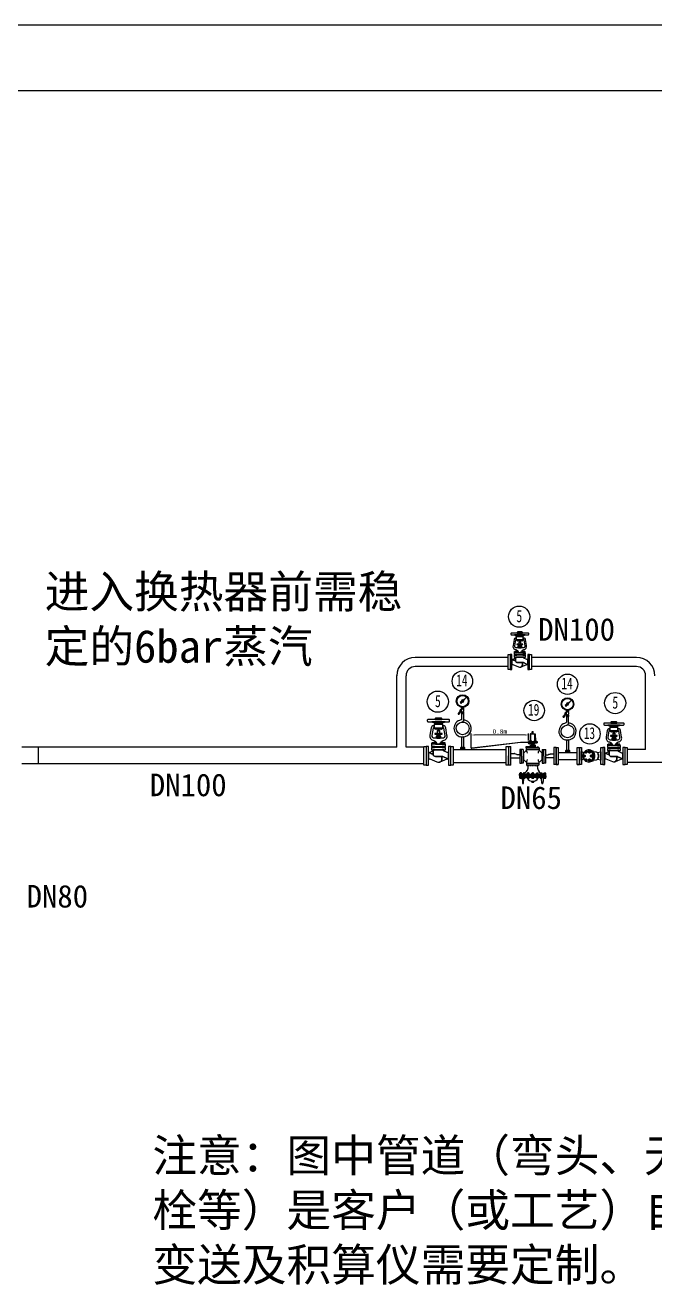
# Model space of a CAD drawing. Extents: x -681219 to -550379, y -242630 to -158199.
# Drawn here: x -593224 to -587790, y -169081 to -158213 of the extents above; entities that cross this region are included whole.
import ezdxf
from ezdxf.enums import TextEntityAlignment as Align

# ---------------------------------------------------------------- set-up
doc = ezdxf.new("R2010")
doc.units = 0
doc.header["$LTSCALE"] = 1000
doc.linetypes.add('F', pattern=[0.75, 0.5, -0.25])
doc.layers.get('0').update_dxf_attribs({"linetype": 'CONTINUOUS'})
doc.layers.get('Defpoints').update_dxf_attribs({"linetype": 'CONTINUOUS'})
for name, color, linetype in [('01', 7, 'CONTINUOUS'), ('02', 1, 'CONTINUOUS'), ('10', 1, 'CONTINUOUS'), ('11', 3, 'CONTINUOUS'), ('15', 7, 'CONTINUOUS')]:
    doc.layers.add(name, color=color, linetype=linetype)
doc.styles.add('A4 10 NEW$0$Standard', font='')
doc.styles.add('常规', font='')
doc.styles.get('A4 10 NEW$0$Standard').set_extended_font_data('SimSun')
doc.styles.get('常规').set_extended_font_data('SimSun')
doc.dimstyles.new('A4 10 NEW$0$ISO-25', dxfattribs={"dimtxt": 35, "dimasz": 15, "dimexe": 12.5, "dimexo": 6.25, "dimgap": 6, "dimtad": 1, "dimtoh": 1, "dimdec": 3, "dimtxsty": 'A4 10 NEW$0$Standard', "dimcen": 20, "dimclrd": 3, "dimclre": 3, "dimclrt": 3, "dimadec": 0, "dimazin": 0, "dimtfac": 1, "dimtdec": 3, "dimtmove": 0, "dimatfit": 3, "dimfxl": 0, "dimarcsym": 0})

# ---------------------------------------------------------------- blocks, each defined once
blk = doc.blocks.new('*U7')
at = {"layer": '01'}
blk.add_lwpolyline([(584, 410), (25, 410)], dxfattribs=at)
at = {"layer": '02'}
blk.add_lwpolyline([(594, 420), (0, 420)], dxfattribs=at)
blk = doc.blocks.new('BSA1L')
at = {"color": 4}
for p, q in [((53.026763, 143.408363), (53.02674, 137.399566)), ((54.215379, 185.599538), (54.215358, 190.866514)), ((66.099799, 131.20133), (58.900201, 131.20133)), ((71.09388, 185.599538), (71.09388, 190.866514)), ((72.282498, 143.408363), (72.282498, 137.399566)), ((32.92306, 65.872712), (32.92306, 59.762096)), ((42.120523, 65.872712), (42.120536, 59.762096)), ((56.074416, 127.074309), (68.925583, 127.074309)), ((56.551251, 100.49373), (56.551234, 95.87403)), ((68.758004, 100.49373), (68.758004, 95.87403)), ((82.879476, 65.872712), (82.879463, 59.762096)), ((92.07694, 65.872712), (92.07694, 59.762096))]:
    blk.add_line(p, q, dxfattribs=at)
for points in [[(119.73171, 181.785914, 0.414214), (115.933099, 185.584525), (9.066901, 185.584525, 0.414214), (5.26829, 181.785914), (5.26829, 178.042425, 0.414214), (9.066901, 174.243814), (62.5, 174.243814), (115.933099, 174.243814, 0.414214), (119.73171, 178.042425)], [(105.928125, 105.421149), (99.542192, 143.747083, 0.310322), (91.567632, 152.873054), (86.654278, 154.431481, -0.252716), (84.795625, 157.06318), (84.795625, 146.732148, -0.236339), (83.463376, 144.071071, -0.476894), (88.41312, 142.018735), (94.885762, 104.042078, -0.48938), (81.964371, 89.685191), (62.5, 89.685191), (43.035628, 89.685191, -0.48938), (30.114237, 104.042078), (36.58688, 142.018735, -0.476894), (41.536623, 144.071071), (42.896316, 143.580445, -0.323196), (40.204374, 147.521136), (40.204374, 157.06318, -0.252716), (38.345721, 154.431481), (33.432367, 152.873054, 0.310322), (25.457808, 143.747083), (19.071875, 105.421149, 0.440151), (37.124647, 79.035245), (39.997969, 78.598758, -0.614929), (42.823737, 70.241395), (42.582242, 70.034806), (40.105041, 66.601431), (44.424393, 66.601431, -0.151687), (46.735798, 65.897021), (46.735798, 59.737786), (62.5, 59.737786), (78.264201, 59.737786), (78.264201, 65.897021, -0.151687), (80.575606, 66.601431), (84.894959, 66.601431), (82.417757, 70.034806), (82.176262, 70.241395, -0.614929), (85.00203, 78.598758), (87.875353, 79.035245, 0.440151)], [(84.795625, 157.06318, -0.059994), (84.795625, 157.873976), (84.795625, 162.289753), (40.204374, 162.289753), (40.204374, 157.873976, -0.059994), (40.204374, 157.06318), (40.204374, 147.521136, 0.368201), (43.528159, 143.408363), (81.471841, 143.408363, 0.414214), (84.795625, 146.732148)], [(43.364269, 143.442617), (81.944969, 143.408363), (81.944969, 137.348671, -0.151687), (77.105831, 135.873925), (62.654619, 135.873925), (48.203407, 135.873925, -0.151687), (43.364269, 137.348671)], [(45.745776, 185.569513), (79.563462, 185.599538), (79.563462, 190.911126, 0.151687), (75.321745, 192.203806), (62.654619, 192.203806), (49.987493, 192.203806, 0.151687), (45.745776, 190.911126)], [(46.735798, 59.737786), (28.307798, 59.737786), (28.307798, 65.897021, -0.151687), (30.619203, 66.601431), (37.521798, 66.601431), (44.424393, 66.601431, -0.151687), (46.735798, 65.897021)], [(62.654619, 101.460877), (53.493586, 101.460877, 0.151687), (50.425919, 100.525993), (50.425919, 95.841766, 0.151687), (53.493586, 94.906883), (62.654619, 94.906883), (71.815652, 94.906883, 0.151687), (74.883319, 95.841766), (74.883319, 100.525993, 0.151687), (71.815652, 101.460877)], [(78.264201, 59.737786), (96.692201, 59.737786), (96.692201, 65.897021, 0.151687), (94.380796, 66.601431), (87.478201, 66.601431), (80.575606, 66.601431, 0.151687), (78.264201, 65.897021)], [(79.507591, -7.695283, -0.414214), (83.507591, -3.695283), (47.219606, -3.695283, -0.414214), (35.219606, 8.304717), (35.219606, 15.828597, -0.552777), (26.614703, 10.423555), (14.474356, 16.274468, -0.303723), (11.999995, 19.972092), (11.999995, 0), (11.999995, -19.972092, -0.522686), (17.39309, -16.222521), (53.934214, -31.732036, 0.158217), (66.18024, -33.317683, 0.23204), (77.871512, -24.265637, 0.137413), (79.507591, -15.822343)], [(35.219606, 24.671562), (17.39309, 16.222521, -0.188965), (14.474356, 16.274468), (26.614703, 10.423555, 0.552777), (35.219606, 15.828597)], [(113.000004, 19.972092, -0.522686), (107.606909, 16.222521), (88.390312, 25.330404, -0.756375), (89.461035, 30.377576), (35.538964, 30.377576, -0.756374), (36.60969, 25.330405), (35.219606, 24.671562), (35.219606, 8.304717, 0.414214), (47.219606, -3.695283), (83.507591, -3.695283, -0.114393), (85.267565, -4.103279), (110.50267, -16.265073, -0.305418), (113.000004, -19.972092), (113.000004, 0)], [(85.220748, -4.080716, 0.550659), (79.507591, -7.695283), (79.507591, -15.822343, -0.137413), (77.871512, -24.265637, -0.23204), (66.18024, -33.317683, 0.064472), (71.065785, -31.732036), (107.606909, -16.222521, -0.187358), (110.50267, -16.265073)]]:
    blk.add_lwpolyline(points, format="xyb", close=True, dxfattribs=at)
for points in [[(96.912516, 174.243814), (62.5, 174.243814), (28.087483, 174.243814), (40.204374, 168.178291), (84.795625, 168.178291)], [(82.297331, 168.178291), (42.702669, 168.178291), (42.702669, 162.289753), (62.5, 162.289753), (82.297331, 162.289753)], [(68.925583, 127.074309), (66.099799, 131.20133), (66.099799, 135.873925), (58.900201, 135.873925), (58.900201, 131.20133), (56.074416, 127.074309), (56.074416, 114.852858), (62.5, 114.852858), (68.925583, 114.852858)], [(81.056809, 114.852858), (62.5, 114.852858), (56.074416, 114.852858), (43.94319, 114.852858), (43.94319, 111.343443), (62.5, 111.343443), (69.325381, 111.343443), (81.056809, 111.343443)], [(71.146781, 94.906883), (54.162457, 94.906883), (54.162457, 89.685191), (62.5, 89.685191), (71.146781, 89.685191)], [(68.925583, 111.343443), (56.074416, 111.343443), (56.074416, 101.460877), (68.925583, 101.460877)], [(11.999995, 0), (11.999995, 19.972092), (11.999995, 47.5), (0, 47.5), (0, 0), (0, -47.5), (11.999995, -47.5)], [(98.734061, 59.737786), (62.5, 59.737786), (26.265939, 59.737786), (26.265939, 47.364933), (98.734061, 47.364933)], [(98.734061, 42.750429), (62.5, 42.750429), (26.265939, 42.750429), (26.265939, 30.377576), (98.734061, 30.377576)], [(42.828178, 47.364933), (32.21537, 47.364933), (32.21537, 42.750429), (42.828178, 42.750429)], [(92.784629, 47.364933), (82.171822, 47.364933), (82.171822, 42.750429), (92.784629, 42.750429)], [(125, 47.5), (113.000004, 47.5), (113.000004, 0), (113.000004, -47.5), (125, -47.5), (125, 0)]]:
    blk.add_lwpolyline(points, close=True, dxfattribs=at)
at = {"color": 4, "flags": 128}
blk.add_lwpolyline([(54.828787, 59.737786), (54.118687, 64.656958), (52.113078, 68.712348), (49.164135, 71.19185), (45.789677, 71.660075), (42.582242, 70.034806), (40.105041, 66.601431)], dxfattribs=at)
at = {"color": 4, "extrusion": (0, 0, -1), "flags": 128}
blk.add_lwpolyline([(-70.171213, 59.737786), (-70.881312, 64.656958), (-72.886921, 68.712348), (-75.835865, 71.19185), (-79.210322, 71.660075), (-82.417757, 70.034806), (-84.894959, 66.601431)], dxfattribs=at)
at = {"color": 4}
for centre, radius, start, end in [((48.15848, 144.403298), 8.529491, 270.301789, 304.802976), ((49.948113, 184.727434), 7.476476, 55.197024, 89.698211), ((62.654619, 167.016127), 31.142202, 251.991471, 270), ((62.654619, 164.906291), 27.297515, 90, 108.008529), ((62.654619, 164.906291), 27.297515, 71.991471, 90), ((62.654619, 167.016127), 31.142202, 270, 288.008529), ((75.361125, 184.727434), 7.476476, 90.301789, 124.802976), ((77.150758, 144.403298), 8.529491, 235.197024, 269.698211), ((30.597744, 62.527392), 4.074096, 55.197024, 89.698211), ((37.521798, 51.726416), 14.875015, 90, 108.008529), ((37.521798, 51.726416), 14.875015, 71.991471, 90), ((44.445852, 62.527392), 4.074096, 90.301789, 124.802976), ((53.465105, 96.053865), 5.407086, 55.197024, 89.698211), ((53.465105, 100.313894), 5.407086, 270.301789, 304.802976), ((62.654619, 81.718951), 19.741925, 90, 108.008529), ((62.654619, 114.648808), 19.741925, 251.991471, 270), ((62.654619, 81.718951), 19.741925, 71.991471, 90), ((62.654619, 114.648808), 19.741925, 270, 288.008529), ((71.844133, 96.053865), 5.407086, 90.301789, 124.802976), ((71.844133, 100.313894), 5.407086, 235.197024, 269.698211), ((80.554147, 62.527392), 4.074096, 55.197024, 89.698211), ((87.478201, 51.726416), 14.875015, 90, 108.008529), ((94.402255, 62.527392), 4.074096, 90.301789, 124.802976)]:
    blk.add_arc(centre, radius, start, end, dxfattribs=at)
blk = doc.blocks.new('FIG34HR')
at = {"color": 4}
for p, q in [((-109.4, 8.7), (-109.4, 18.7)), ((-103.8, 3), (-99.7, 3)), ((-93.6, 26.1), (-89.5, 26.1)), ((-93.6, 20.1), (-89.5, 20.1)), ((-74, 26.1), (-69.8, 26.1)), ((-74, 20.1), (-69.8, 20.1)), ((-63.8, 3), (-59.7, 3)), ((-109.4, -18.7), (-109.4, -8.7)), ((-103.8, -3), (-99.7, -3)), ((-93.6, -20.1), (-89.5, -20.1)), ((-93.6, -26.1), (-89.5, -26.1)), ((-74, -20.1), (-69.8, -20.1)), ((-74, -26.1), (-69.8, -26.1)), ((-63.8, -3), (-59.7, -3))]:
    blk.add_line(p, q, dxfattribs=at)
for points in [[(-131.7, 0), (-131.7, 47.5), (-119.7, 47.5), (-119.7, -47.5), (-131.7, -47.5)], [(-119.7, 24.3), (-109.4, 18.7), (-105.7, 19), (-108.3, 13.1), (-109.9, 6.7), (-110.4, 0), (-109.9, -6.7), (-108.3, -13.1), (-105.9, -18.7), (-109.4, -18.7), (-119.7, -24.3)], [(-110.4, 0), (-109.9, 6.7), (-108.3, 13.1), (-105.7, 19), (-102.3, 24.2), (-98.1, 28.5), (-93.3, 31.7), (-88.1, 33.6), (-82.7, 34.3), (-77.3, 33.6), (-72.1, 31.7), (-67.3, 28.5), (-63.1, 24.2), (-59.6, 19), (-57.1, 13.1), (-55.5, 6.7), (-54.9, 0), (-55.5, -6.7), (-57.1, -13.1), (-59.6, -19), (-63.1, -24.2), (-67.3, -28.5), (-72.1, -31.7), (-77.3, -33.6), (-82.7, -34.3), (-88.1, -33.6), (-93.3, -31.7), (-98.1, -28.5), (-102.3, -24.2), (-105.7, -19), (-108.3, -13.1), (-109.9, -6.7)], [(-109.9, 3), (-106.8, 5.3), (-103.8, 3), (-103.8, -3), (-106.8, -5.3), (-109.9, -3)], [(-99.7, 3), (-102.7, 5.3), (-106.8, 5.3), (-109.9, 3), (-109.9, -3), (-106.8, -5.3), (-102.7, -5.3), (-99.7, -3)], [(-103.8, 3), (-106.8, 5.3), (-102.7, 5.3), (-99.7, 3), (-99.7, -3), (-102.7, -5.3), (-106.8, -5.3), (-103.8, -3)], [(-99.7, 26.1), (-96.7, 28.4), (-93.6, 26.1), (-93.6, 20.1), (-96.7, 17.8), (-99.7, 20.1)], [(-92.5, 17.8), (-89.5, 20.1), (-89.5, 26.1), (-92.5, 28.4), (-96.7, 28.4), (-99.7, 26.1), (-99.7, 20.1), (-96.7, 17.8)], [(-93.6, 26.1), (-96.7, 28.4), (-92.5, 28.4), (-89.5, 26.1), (-89.5, 20.1), (-92.5, 17.8), (-96.7, 17.8), (-93.6, 20.1)], [(-55.5, 6.7), (-57.1, 13.1), (-59.6, 19), (-63.1, 24.2), (-67.3, 28.5), (-72.1, 31.7), (-77.3, 33.6), (-82.7, 34.3), (-74.4, 34.3), (-69, 33.6), (-63.8, 31.7), (-59, 28.5), (-54.8, 24.2), (-51.4, 19), (-48.8, 13.1), (-47.2, 6.7), (-46.7, 0), (-47.2, -6.7), (-48.8, -13.1), (-51.4, -19), (-54.8, -24.2), (-59, -28.5), (-63.8, -31.7), (-69, -33.6), (-74.4, -34.3), (-82.7, -34.3), (-77.3, -33.6), (-72.1, -31.7), (-67.3, -28.5), (-63.1, -24.2), (-59.6, -19), (-57.1, -13.1), (-55.5, -6.7), (-54.9, 0)], [(-80.1, 26.1), (-77, 28.4), (-74, 26.1), (-74, 20.1), (-77, 17.8), (-80.1, 20.1)], [(-77, 17.8), (-72.9, 17.8), (-69.8, 20.1), (-69.8, 26.1), (-72.9, 28.4), (-77, 28.4), (-80.1, 26.1), (-80.1, 20.1)], [(-74, 26.1), (-77, 28.4), (-72.9, 28.4), (-69.8, 26.1), (-69.8, 20.1), (-72.9, 17.8), (-77, 17.8), (-74, 20.1)], [(-69.9, 3), (-66.8, 5.3), (-63.8, 3), (-63.8, -3), (-66.8, -5.3), (-69.9, -3)], [(-69.9, -3), (-66.8, -5.3), (-62.7, -5.3), (-59.7, -3), (-59.7, 3), (-62.7, 5.3), (-66.8, 5.3), (-69.9, 3)], [(-63.8, 3), (-66.8, 5.3), (-62.7, 5.3), (-59.7, 3), (-59.7, -3), (-62.7, -5.3), (-66.8, -5.3), (-63.8, -3)], [(-47.2, 6.7), (-48.8, 13.1), (-51.4, 19), (-54.8, 24.2), (-56.1, 25.6), (-39.4, 24.1), (-36.8, 23.6), (-34.3, 22.3), (-32, 20), (-32, 20), (-32, 20), (-30.1, 18.3), (-28.1, 15.6), (-26.5, 12.2), (-25.2, 8.4), (-24.5, 4.3), (-24.2, 0), (-24.5, -4.3), (-25.2, -8.4), (-26.5, -12.2), (-28.1, -15.6), (-30.1, -18.3), (-32, -20), (-32, -20), (-34.3, -22.3), (-36.8, -23.6), (-39.4, -24.1), (-56.1, -25.6), (-54.8, -24.2), (-51.4, -19), (-48.8, -13.1), (-47.2, -6.7), (-46.7, 0)], [(-25.2, 8.4), (-26.5, 12.2), (-28.1, 15.6), (-30.1, 18.3), (-32, 20), (-12, 23.1), (-12, -23.1), (-32, -20), (-32, -20), (-30.1, -18.3), (-28.1, -15.6), (-26.5, -12.2), (-25.2, -8.4), (-24.5, -4.3), (-24.2, 0), (-24.5, 4.3)], [(-12, 47.5), (0, 47.5), (0, 0), (0, -47.5), (-12, -47.5)], [(-99.7, -20.1), (-96.7, -17.8), (-93.6, -20.1), (-93.6, -26.1), (-96.7, -28.4), (-99.7, -26.1)], [(-96.7, -17.8), (-99.7, -20.1), (-99.7, -26.1), (-96.7, -28.4), (-92.5, -28.4), (-89.5, -26.1), (-89.5, -20.1), (-92.5, -17.8)], [(-93.6, -20.1), (-96.7, -17.8), (-92.5, -17.8), (-89.5, -20.1), (-89.5, -26.1), (-92.5, -28.4), (-96.7, -28.4), (-93.6, -26.1)], [(-80.1, -20.1), (-77, -17.8), (-74, -20.1), (-74, -26.1), (-77, -28.4), (-80.1, -26.1)], [(-77, -17.8), (-80.1, -20.1), (-80.1, -26.1), (-77, -28.4), (-72.9, -28.4), (-69.8, -26.1), (-69.8, -20.1), (-72.9, -17.8)], [(-74, -20.1), (-77, -17.8), (-72.9, -17.8), (-69.8, -20.1), (-69.8, -26.1), (-72.9, -28.4), (-77, -28.4), (-74, -26.1)]]:
    blk.add_lwpolyline(points, close=True, dxfattribs=at)
for points in [[(-78.6, 34.3), (-73.1, 33.6), (-67.9, 31.7), (-63.1, 28.5), (-58.9, 24.2), (-55.5, 19), (-52.9, 13.1), (-51.4, 6.7), (-50.8, 0), (-51.4, -6.7), (-52.9, -13.1), (-55.5, -19), (-58.9, -24.2), (-63.1, -28.5), (-67.9, -31.7), (-73.1, -33.6), (-78.6, -34.3)], [(-32, 20), (-30, 17), (-28.3, 13.4), (-27.1, 9.2), (-26.3, 4.7), (-26.1, 0), (-26.3, -4.7), (-27.1, -9.2), (-28.3, -13.4), (-30, -17), (-32, -20)]]:
    blk.add_lwpolyline(points, dxfattribs=at)
blk = doc.blocks.new('ERED2FLL')
at = {"color": 4}
for p, q in [((0, 47.5), (12, 47.5)), ((0, 47.5), (0, 0)), ((0, 0), (0, -47.5)), ((12, 47.5), (12, -47.5)), ((58, -41.2), (58, 37.2)), ((67.9, 37.2), (58, 37.2)), ((67.9, -2), (67.9, 37.2)), ((0, -47.5), (12, -47.5)), ((58, -41.2), (67.9, -41.2)), ((67.9, -2), (67.9, -41.2))]:
    blk.add_line(p, q, dxfattribs=at)
blk.add_line((0, 0), (0, 0))
at = {"color": 7}
for p, q in [((12, 11), (32.3, 11)), ((58, 7), (43.9, 7)), ((12, -11), (58, -11))]:
    blk.add_line(p, q, dxfattribs=at)
for centre, radius, start, end in [((32.3, 3), 8, 70.59329, 90.00002), ((27.6, -10.3), 22.1, 57.18444, 70.59332), ((43.9, 15), 8, 237.18442, 270.00003)]:
    blk.add_arc(centre, radius, start, end, dxfattribs=at)
blk = doc.blocks.new('25P2R')
at = {"layer": '10'}
for p, q in [((-106.3, 101.7), (-47.1, 101.7)), ((-106.3, 88.6), (-106.3, 101.7)), ((-106.3, 96.6), (-47.1, 96.6)), ((-106.3, 91.4), (-47.1, 91.4)), ((-106.3, 88.6), (-106.3, 85.8)), ((-101.8, 104.1), (-101.8, 101.7)), ((-101.2, 104.3), (-97.3, 104.3)), ((-100.5, 104.1), (-100.5, 101.7)), ((-97.9, 104.1), (-97.9, 101.7)), ((-96, 87.1), (-96.8, 86.3)), ((-96.6, 104.1), (-96.6, 101.7)), ((-93.1, 152.5), (-95.2, 101.7)), ((-89, 87.6), (-95, 87.6)), ((-93.1, 152.5), (-93.1, 101.7)), ((-91.7, 153.4), (-92.2, 153.4)), ((-90.7, 101.7), (-90.7, 152.5)), ((-62.6, 152), (-90.7, 152)), ((-88.6, 104.1), (-88.6, 101.7)), ((-87.9, 104.3), (-84.1, 104.3)), ((-87.3, 104.1), (-87.3, 101.7)), ((-68.2, 86.7), (-85.1, 86.7)), ((-85.1, 82.9), (-85.1, 86.7)), ((-84.7, 104.1), (-84.7, 101.7)), ((-83.4, 104.1), (-83.4, 101.7)), ((-82, 152.4), (-82, 155.1)), ((-72.6, 155.5), (-80.7, 155.5)), ((-79.5, 167.7), (-79, 168.2)), ((-79.5, 155.5), (-79.5, 167.7)), ((-79.3, 152.4), (-79.3, 155.1)), ((-79, 168.2), (-74.3, 168.2)), ((-75.2, 162.1), (-78.1, 162.1)), ((-76.7, 162.6), (-76.7, 167.7)), ((-73.8, 167.7), (-74.3, 168.2)), ((-74, 152.4), (-74, 155.1)), ((-73.8, 155.5), (-73.8, 167.7)), ((-71.3, 152.4), (-71.3, 155.1)), ((-69.9, 104.1), (-69.9, 101.7)), ((-65.4, 104.3), (-69.2, 104.3)), ((-68.6, 104.1), (-68.6, 101.7)), ((-68.2, 82.9), (-68.2, 86.7)), ((-66, 104.1), (-66, 101.7)), ((-64.7, 104.1), (-64.7, 101.7)), ((-62.6, 101.7), (-62.6, 152.5)), ((-61.6, 153.4), (-61.2, 153.4)), ((-60.2, 152.5), (-60.2, 101.7)), ((-60.2, 152.5), (-58.1, 101.7)), ((-56.7, 104.1), (-56.7, 101.7)), ((-52.1, 104.3), (-56, 104.3)), ((-55.4, 104.1), (-55.4, 101.7)), ((-52.8, 104.1), (-52.8, 101.7)), ((-51.5, 104.1), (-51.5, 101.7)), ((-47.1, 101.7), (-47.1, 91.4)), ((-141.3, 47.5), (-153.3, 47.5)), ((-153.3, 0), (-153.3, 47.5)), ((-141.3, 47.5), (-141.3, -47.5)), ((-141.3, 20.9), (-138.6, 20.9)), ((-138.6, 19.3), (-138.6, -19.3)), ((-121, 65.2), (-123.8, 65.2)), ((-123.8, 65.2), (-123.8, 57.3)), ((-121, 57.3), (-123.8, 57.3)), ((-94.5, 65.5), (-121, 65.5)), ((-121, 65.5), (-121, 57)), ((-121, 57), (-33.9, 57)), ((-119.4, 38), (-119.4, 57)), ((-80.2, 57), (-119.4, 57)), ((-119.4, 47.5), (-33.9, 47.5)), ((-116.8, 61.6), (-116.8, 57)), ((-115.5, 62), (-106.9, 62)), ((-114.1, 61.6), (-114.1, 57)), ((-108.6, 61.6), (-108.6, 57)), ((-98.1, 85.8), (-106.3, 85.8)), ((-105.9, 61.6), (-105.9, 57)), ((-99.4, 61.6), (-99.4, 57)), ((-98, 62), (-89.8, 62)), ((-96.6, 61.6), (-96.6, 57)), ((-58.8, 73.1), (-94.5, 73.1)), ((-94.5, 73.1), (-94.5, 67.9)), ((-58.8, 67.9), (-94.5, 67.9)), ((-94.5, 67.9), (-94.5, 64.9)), ((-94.5, 67.9), (-58.8, 67.9)), ((-58.8, 67.9), (-94.5, 67.9)), ((-58.8, 67.9), (-94.5, 67.9)), ((-93.5, 73.1), (-93.5, 74.8)), ((-92.8, 75), (-89.2, 75)), ((-92.2, 73.1), (-92.2, 74.8)), ((-91.2, 61.6), (-91.2, 57)), ((-89.6, 73.1), (-89.6, 74.8)), ((-89.2, 73.1), (-89.2, 76.3)), ((-88.4, 61.6), (-88.4, 57)), ((-88.2, 78.3), (-87, 79.2)), ((-84.2, 73.1), (-84.2, 75.5)), ((-82.5, 78.4), (-80.2, 79.6)), ((-82.1, 61.6), (-82.1, 57)), ((-80.8, 62), (-72.6, 62)), ((-79.4, 61.6), (-79.4, 57)), ((-79.2, 73.1), (-79.2, 74.8)), ((-79, 72), (-79, 69)), ((-74.7, 75), (-78.6, 75)), ((-77.9, 73.1), (-77.9, 74.8)), ((-75.4, 73.1), (-75.4, 74.8)), ((-74.3, 69), (-74.3, 72)), ((-74.1, 73.1), (-74.1, 74.8)), ((-73.9, 61.6), (-73.9, 57)), ((-73.5, 57), (-33.9, 57)), ((-70.9, 78.4), (-73.1, 79.6)), ((-71.2, 61.6), (-71.2, 57)), ((-69.1, 73.1), (-69.1, 75.5)), ((-65.2, 78.3), (-66.3, 79.2)), ((-64.9, 61.6), (-64.9, 57)), ((-64.1, 73.1), (-64.1, 76.3)), ((-60.5, 75), (-64.1, 75)), ((-63.7, 73.1), (-63.7, 74.8)), ((-55.3, 62), (-63.5, 62)), ((-62.1, 61.6), (-62.1, 57)), ((-61.1, 73.1), (-61.1, 74.8)), ((-59.8, 73.1), (-59.8, 74.8)), ((-58.8, 67.9), (-58.8, 73.1)), ((-58.8, 64.9), (-58.8, 67.9)), ((-56.7, 61.6), (-56.7, 57)), ((-53.9, 61.6), (-53.9, 57)), ((-47.4, 61.6), (-47.4, 57)), ((-37.9, 62), (-46.5, 62)), ((-44.7, 61.6), (-44.7, 57)), ((-39.2, 61.6), (-39.2, 57)), ((-36.5, 61.6), (-36.5, 57)), ((-33.9, 57), (-33.9, 39)), ((-12, 20.9), (-14.7, 20.9)), ((-14.7, 19.3), (-14.7, -19.3)), ((-12, 47.5), (-12, -47.5)), ((-12, 47.5), (0, 47.5)), ((0, 0), (0, 47.5)), ((0, 0), (0, -47.5)), ((-153.3, 0), (-153.3, -47.5)), ((-141.3, -47.5), (-153.3, -47.5)), ((-141.3, -20.9), (-138.6, -20.9)), ((-119.4, -38), (-119.4, -57)), ((-119.4, -47.5), (-33.9, -47.5)), ((-119.4, -57), (-33.9, -57)), ((-116.8, -61.6), (-116.8, -57)), ((-115.5, -62), (-106.9, -62)), ((-114.1, -61.6), (-114.1, -57)), ((-108.6, -61.6), (-108.6, -57)), ((-107.6, -62), (-107.6, -67.9)), ((-105.9, -61.6), (-105.9, -57)), ((-99.4, -61.6), (-99.4, -57)), ((-98, -62), (-89.4, -62)), ((-96.6, -61.6), (-96.6, -57)), ((-91.2, -61.6), (-91.2, -57)), ((-88.4, -61.6), (-88.4, -57)), ((-82.1, -61.6), (-82.1, -57)), ((-80.8, -62), (-72.2, -62)), ((-79.4, -61.6), (-79.4, -57)), ((-73.9, -61.6), (-73.9, -57)), ((-71.2, -61.6), (-71.2, -57)), ((-64.9, -61.6), (-64.9, -57)), ((-55.3, -62), (-63.9, -62)), ((-62.1, -61.6), (-62.1, -57)), ((-56.7, -61.6), (-56.7, -57)), ((-53.9, -61.6), (-53.9, -57)), ((-47.4, -61.6), (-47.4, -57)), ((-37.9, -62), (-46.5, -62)), ((-45.7, -62), (-45.7, -67.9)), ((-44.7, -61.6), (-44.7, -57)), ((-39.2, -61.6), (-39.2, -57)), ((-36.5, -61.6), (-36.5, -57)), ((-33.9, -57), (-33.9, -39)), ((-12, -20.9), (-14.7, -20.9)), ((-12, -47.5), (0, -47.5)), ((-167, -130.7), (-167, -121.2)), ((-167, -121.2), (13.6, -121.2)), ((-167, -130.7), (13.6, -130.7)), ((-167, -133.1), (-167, -142.6)), ((-167, -133.1), (13.6, -133.1)), ((-167, -142.6), (13.6, -142.6)), ((-165.2, -120.7), (-165.2, -115.7)), ((-165, -148.1), (-165, -142.6)), ((-153.7, -115.2), (-164, -115.2)), ((-163.3, -148.6), (-153, -148.6)), ((-161.2, -113.4), (-162.3, -114)), ((-162.3, -115.2), (-162.3, -114)), ((-161.9, -120.7), (-161.9, -115.7)), ((-161.7, -148.1), (-161.7, -142.6)), ((-161.2, -113.4), (-161.2, -115.2)), ((-156.1, -113.4), (-161.2, -113.4)), ((-156.1, -113.4), (-156.1, -115.2)), ((-156.1, -113.4), (-155.1, -114)), ((-155.4, -120.7), (-155.4, -115.7)), ((-155.1, -114), (-155.1, -115.2)), ((-155.1, -148.1), (-155.1, -142.6)), ((-152.1, -120.7), (-152.1, -115.7)), ((-151.8, -148.1), (-151.8, -142.6)), ((-149.1, -142.7), (-146.5, -182.3)), ((-141.3, -120.7), (-141.3, -115.7)), ((-141, -148.1), (-141, -142.6)), ((-129.8, -115.2), (-140.1, -115.2)), ((-139.4, -148.6), (-129.1, -148.6)), ((-138.5, -182.3), (-136.3, -148.6)), ((-137.3, -113.4), (-138.3, -114)), ((-138.3, -115.2), (-138.3, -114)), ((-138, -120.7), (-138, -115.7)), ((-137.7, -148.1), (-137.7, -142.6)), ((-137.3, -113.4), (-137.3, -115.2)), ((-132.2, -113.4), (-137.3, -113.4)), ((-132.2, -113.4), (-132.2, -115.2)), ((-132.2, -113.4), (-131.1, -114)), ((-131.4, -120.7), (-131.4, -115.7)), ((-131.2, -148.1), (-131.2, -142.6)), ((-131.1, -114), (-131.1, -115.2)), ((-128.1, -120.7), (-128.1, -115.7)), ((-127.9, -148.1), (-127.9, -142.6)), ((-114.7, -120.7), (-114.7, -115.7)), ((-114.5, -148.1), (-114.5, -142.6)), ((-103.3, -115.2), (-113.6, -115.2)), ((-112.9, -148.6), (-102.6, -148.6)), ((-110.7, -113.4), (-111.8, -114)), ((-111.8, -115.2), (-111.8, -114)), ((-111.5, -120.7), (-111.5, -115.7)), ((-111.2, -148.1), (-111.2, -142.6)), ((-110.7, -113.4), (-110.7, -115.2)), ((-105.6, -113.4), (-110.7, -113.4)), ((-105.6, -113.4), (-105.6, -115.2)), ((-105.6, -113.4), (-104.6, -114)), ((-104.9, -120.7), (-104.9, -115.7)), ((-104.7, -148.1), (-104.7, -142.6)), ((-104.6, -114), (-104.6, -115.2)), ((-101.6, -120.7), (-101.6, -115.7)), ((-101.4, -148.1), (-101.4, -142.6)), ((-83.9, -170.4), (-83.9, -172.2)), ((-83.2, -120.7), (-83.2, -115.7)), ((-83, -148.1), (-83, -142.6)), ((-71.7, -115.2), (-82, -115.2)), ((-81.3, -148.6), (-71, -148.6)), ((-79.2, -113.4), (-80.3, -114)), ((-80.3, -115.2), (-80.3, -114)), ((-79.9, -120.7), (-79.9, -115.7)), ((-79.7, -148.1), (-79.7, -142.6)), ((-79.2, -113.4), (-79.2, -115.2)), ((-74.1, -113.4), (-79.2, -113.4)), ((-74.1, -113.4), (-74.1, -115.2)), ((-74.1, -113.4), (-73.1, -114)), ((-73.4, -120.7), (-73.4, -115.7)), ((-73.1, -114), (-73.1, -115.2)), ((-73.1, -148.1), (-73.1, -142.6)), ((-70.1, -120.7), (-70.1, -115.7)), ((-69.9, -148.1), (-69.9, -142.6)), ((-69.4, -170.4), (-69.4, -172.2)), ((-51.9, -148.1), (-51.9, -142.6)), ((-51.7, -120.7), (-51.7, -115.7)), ((-40.4, -148.6), (-50.8, -148.6)), ((-50.1, -115.2), (-39.7, -115.2)), ((-47.7, -113.4), (-48.7, -114)), ((-48.7, -114), (-48.7, -115.2)), ((-48.6, -148.1), (-48.6, -142.6)), ((-48.4, -120.7), (-48.4, -115.7)), ((-47.7, -113.4), (-47.7, -115.2)), ((-47.7, -113.4), (-42.6, -113.4)), ((-42.6, -113.4), (-42.6, -115.2)), ((-42.6, -113.4), (-41.5, -114)), ((-42.1, -148.1), (-42.1, -142.6)), ((-41.9, -120.7), (-41.9, -115.7)), ((-41.5, -115.2), (-41.5, -114)), ((-38.8, -148.1), (-38.8, -142.6)), ((-38.6, -120.7), (-38.6, -115.7)), ((-25.4, -148.1), (-25.4, -142.6)), ((-25.2, -120.7), (-25.2, -115.7)), ((-13.9, -148.6), (-24.2, -148.6)), ((-23.5, -115.2), (-13.2, -115.2)), ((-21.2, -113.4), (-22.2, -114)), ((-22.2, -114), (-22.2, -115.2)), ((-22.1, -148.1), (-22.1, -142.6)), ((-21.9, -120.7), (-21.9, -115.7)), ((-21.2, -113.4), (-21.2, -115.2)), ((-21.2, -113.4), (-16.1, -113.4)), ((-14.8, -182.3), (-17, -148.6)), ((-16.1, -113.4), (-16.1, -115.2)), ((-16.1, -113.4), (-15, -114)), ((-15.6, -148.1), (-15.6, -142.6)), ((-15.3, -120.7), (-15.3, -115.7)), ((-15, -115.2), (-15, -114)), ((-12.3, -148.1), (-12.3, -142.6)), ((-12, -120.7), (-12, -115.7)), ((-4.3, -142.7), (-6.8, -182.3)), ((-1.5, -148.1), (-1.5, -142.6)), ((-1.2, -120.7), (-1.2, -115.7)), ((10, -148.6), (-0.3, -148.6)), ((0.4, -115.2), (10.7, -115.2)), ((2.8, -113.4), (1.7, -114)), ((1.7, -114), (1.7, -115.2)), ((1.8, -148.1), (1.8, -142.6)), ((2.1, -120.7), (2.1, -115.7)), ((2.8, -113.4), (2.8, -115.2)), ((2.8, -113.4), (7.9, -113.4)), ((7.9, -113.4), (7.9, -115.2)), ((7.9, -113.4), (8.9, -114)), ((8.4, -148.1), (8.4, -142.6)), ((8.6, -120.7), (8.6, -115.7)), ((8.9, -115.2), (8.9, -114)), ((11.7, -148.1), (11.7, -142.6)), ((11.9, -120.7), (11.9, -115.7)), ((13.6, -130.7), (13.6, -121.2)), ((13.6, -133.1), (13.6, -142.6)), ((-143.6, -185.1), (-141.5, -185.1)), ((-69.4, -172.2), (-83.9, -172.2)), ((-83.2, -176.6), (-83.2, -172.2)), ((-71.7, -177.1), (-82, -177.1)), ((-79.9, -176.6), (-79.9, -172.2)), ((-73.4, -176.6), (-73.4, -172.2)), ((-70.1, -176.6), (-70.1, -172.2)), ((-9.8, -185.1), (-11.8, -185.1))]:
    blk.add_line(p, q, dxfattribs=at)
for centre, radius, start, end in [((-101.2, 103), 1.27, 59.42953, 120.57047), ((-99.2, 99.5), 4.79, 74.3373, 105.6627), ((-99.1, 88.1), 3.29, 60.9946, 89.99882), ((-98.1, 87.7), 1.88, 269.99651, 315.26386), ((-97.3, 103), 1.27, 59.42953, 120.57047), ((-79.2, 124.2), 37.9, 240.99256, 260.96017), ((-95, 86.1), 1.41, 90.00301, 135.25681), ((-92.2, 152.5), 0.939, 89.99676, 180.00511), ((-91.7, 152.5), 0.94, 0.00125, 90.00061), ((-87.9, 103), 1.27, 59.42953, 120.57047), ((-86, 99.5), 4.79, 74.3373, 105.6627), ((-84.1, 103), 1.27, 59.43022, 120.56978), ((-80.7, 152.8), 2.63, 59.42921, 120.57079), ((-80.7, 154.7), 2.63, 239.42921, 300.57079), ((-78.1, 166.1), 2.13, 48.67894, 131.32106), ((-78.1, 164.2), 2.13, 228.67894, 311.32106), ((-76.7, 145.5), 9.92, 74.33638, 105.66362), ((-76.7, 161.9), 9.92, 254.33638, 285.66362), ((-75.2, 166.1), 2.13, 48.67853, 131.32147), ((-75.2, 164.2), 2.13, 228.67853, 311.32147), ((-72.6, 152.8), 2.63, 59.42938, 120.57062), ((-72.6, 154.7), 2.63, 239.42938, 300.57062), ((-69.2, 103), 1.27, 59.42987, 120.57013), ((-67.3, 99.5), 4.79, 74.33693, 105.66307), ((-74.2, 124.2), 37.9, 279.03976, 300.2679), ((-65.4, 103), 1.27, 59.43022, 120.56978), ((-61.6, 152.5), 0.94, 90.00152, 180.00034), ((-61.2, 152.5), 0.94, 0.00284, 89.99902), ((-56, 103), 1.27, 59.43056, 120.56944), ((-54.1, 99.5), 4.79, 74.33711, 105.66289), ((-52.1, 103), 1.27, 59.42953, 120.57047), ((-110.6, 8.1), 30.9, 106.86828, 155.4451), ((-133.3, 23.2), 20.1, 357.90229, 47.46947), ((-115.5, 59.6), 2.42, 55.1967, 124.19983), ((-111.3, 53.2), 8.8, 71.90307, 108.09693), ((-107.2, 59.8), 2.28, 53.40266, 127.20081), ((-107.1, 71.7), 15, 281.69447, 300.97196), ((-98, 59.6), 2.42, 55.19715, 124.1997), ((-93.9, 53.2), 8.8, 71.90339, 108.09661), ((-107.3, 71.9), 15.2, 319.73743, 320.98801), ((-98.7, 64.9), 4.18, 320.99633, 1.55714), ((-92.8, 73.7), 1.27, 59.43205, 120.56795), ((-90.9, 70.2), 4.79, 74.33826, 105.66174), ((-89.8, 59.8), 2.28, 53.4021, 127.20106), ((-89, 73.7), 1.27, 101.82411, 120.56027), ((-86.9, 76.3), 2.35, 122.65315, 180.00588), ((-89.8, 82.9), 4.7, 307.20741, 0.00134), ((-80.9, 75.5), 3.29, 118.6001, 180.0009), ((-80.8, 59.6), 2.42, 55.19715, 124.1997), ((-81.8, 82.5), 3.29, 298.60202, 346.20867), ((-76.7, 53.2), 8.8, 71.90339, 108.09661), ((-78.6, 73.7), 1.27, 59.43274, 120.56726), ((-76.7, 70.2), 4.79, 74.33844, 105.66156), ((-74.7, 73.7), 1.27, 59.43205, 120.56795), ((-71.5, 82.5), 3.29, 193.79102, 241.39934), ((-72.5, 59.8), 2.28, 53.4021, 127.20106), ((-72.4, 75.5), 3.29, 359.99968, 61.40021), ((-63.5, 82.9), 4.7, 180.00042, 232.79197), ((-66.4, 76.3), 2.35, 359.99967, 57.34402), ((-63.5, 59.8), 2.28, 52.79894, 126.5979), ((-64.3, 73.7), 1.27, 59.42932, 78.18019), ((-62.4, 70.2), 4.79, 74.33863, 105.66137), ((-59.4, 53.2), 8.8, 71.9034, 108.0966), ((-60.5, 73.7), 1.27, 59.43205, 120.56795), ((-54.6, 64.9), 4.18, 179.99996, 219.00437), ((-46.1, 71.9), 15.2, 219.01608, 220.26659), ((-55.3, 59.6), 2.42, 55.80048, 124.80267), ((-46.2, 71.7), 15, 239.02761, 258.30571), ((-46.1, 59.8), 2.28, 52.79887, 126.59766), ((-42, 53.2), 8.8, 71.90307, 108.09693), ((-20, 23.2), 20.1, 132.53046, 182.09759), ((-37.8, 59.6), 2.42, 55.80018, 124.8033), ((-32, 39), 1.9, 179.99907, 250.81072), ((-42.8, 8.1), 30.9, 24.55512, 70.80869), ((-110.6, -8.1), 30.9, 204.55484, 253.13183), ((-157.8, -71.2), 50.3, 301.82078, 3.69302), ((-133.3, -23.2), 20.1, 312.53053, 2.0977), ((-115.5, -59.6), 2.42, 235.8006, 304.80271), ((-111.3, -53.2), 8.8, 251.90314, 288.09686), ((-107.2, -59.8), 2.28, 232.79939, 306.5973), ((-98, -59.6), 2.42, 235.8003, 304.80285), ((-93.9, -53.2), 8.8, 251.90339, 288.09661), ((-89.8, -59.8), 2.28, 232.79959, 306.59727), ((-80.8, -59.6), 2.42, 235.8003, 304.80285), ((-76.7, -53.2), 8.8, 251.90339, 288.09661), ((-72.5, -59.8), 2.28, 232.79959, 306.59727), ((-63.5, -59.8), 2.28, 233.4021, 307.20106), ((-59.4, -53.2), 8.8, 251.9034, 288.0966), ((-55.3, -59.6), 2.42, 235.19733, 304.19952), ((-46.1, -59.8), 2.28, 233.40238, 307.20093), ((4.5, -71.2), 50.3, 176.30696, 238.17929), ((-42, -53.2), 8.8, 251.90323, 288.09677), ((-20, -23.2), 20.1, 177.90242, 227.46954), ((-37.8, -59.6), 2.42, 235.19693, 304.19976), ((-32, -39), 1.9, 109.19199, 179.9996), ((-42.8, -8.1), 30.9, 289.19089, 335.44516), ((-163.6, -117.9), 2.74, 52.79891, 126.59804), ((-163.6, -118.3), 2.91, 235.80037, 304.80267), ((-163.4, -145.7), 2.9, 235.79989, 304.80316), ((-158.7, -125.7), 10.6, 71.90339, 108.09661), ((-158.7, -110.6), 10.6, 251.90341, 288.09659), ((-158.4, -138), 10.6, 251.90322, 288.09678), ((-153.7, -118.1), 2.91, 55.80037, 124.80267), ((-153.7, -118.5), 2.74, 232.79925, 306.5977), ((-153.5, -145.9), 2.74, 232.79874, 306.59821), ((-157.8, -71.2), 50.3, 275.71516, 289.19131), ((-139.6, -117.9), 2.74, 52.79945, 126.59751), ((-139.6, -118.3), 2.91, 235.80067, 304.80237), ((-139.4, -145.7), 2.91, 235.80019, 304.80285), ((-134.7, -125.7), 10.6, 71.90339, 108.09661), ((-134.7, -110.6), 10.6, 251.90341, 288.09659), ((-134.5, -138), 10.6, 251.90312, 288.09688), ((-129.8, -118.1), 2.91, 55.80037, 124.80267), ((-129.8, -118.5), 2.74, 232.79925, 306.5977), ((-129.5, -145.9), 2.74, 232.79874, 306.59821), ((-124, -154.6), 12, 37.59145, 90.00007), ((-113.1, -117.9), 2.74, 52.7996, 126.59736), ((-113.1, -118.3), 2.91, 235.80037, 304.80267), ((-112.9, -145.7), 2.9, 235.79989, 304.80316), ((-76.7, -129.5), 41.6, 207.19217, 332.80792), ((-108.2, -125.7), 10.6, 71.90348, 108.09652), ((-108.2, -110.6), 10.6, 251.90348, 288.09652), ((-107.9, -138), 10.6, 251.90315, 288.09685), ((-103.2, -118.1), 2.91, 55.80037, 124.80267), ((-103.2, -118.5), 2.74, 232.79925, 306.5977), ((-103, -145.9), 2.74, 232.79874, 306.59821), ((-81.6, -117.9), 2.74, 52.7996, 126.59736), ((-81.6, -118.3), 2.91, 235.80037, 304.80267), ((-81.4, -145.7), 2.9, 235.79989, 304.80316), ((-76.7, -125.7), 10.6, 71.90343, 108.09657), ((-76.7, -110.6), 10.6, 251.90344, 288.09656), ((-76.4, -138), 10.6, 251.90311, 288.09689), ((-71.7, -118.1), 2.91, 55.80037, 124.80267), ((-71.7, -118.5), 2.74, 232.79925, 306.5977), ((-71.5, -145.9), 2.74, 232.79874, 306.59821), ((-50.3, -145.9), 2.74, 233.40179, 307.20126), ((-50.1, -118.1), 2.91, 55.19733, 124.19963), ((-50.1, -118.5), 2.74, 233.4023, 307.20075), ((-45.4, -138), 10.6, 251.90318, 288.09682), ((-45.1, -125.7), 10.6, 71.90343, 108.09657), ((-45.1, -110.6), 10.6, 251.90344, 288.09656), ((-40.4, -145.7), 2.9, 235.19685, 304.20011), ((-40.2, -117.9), 2.74, 53.40239, 127.20065), ((-40.2, -118.3), 2.91, 235.19748, 304.19948), ((-29.3, -154.6), 12, 89.99997, 142.4088), ((-23.8, -145.9), 2.74, 233.40189, 307.20116), ((-23.5, -118.1), 2.91, 55.19732, 124.19963), ((-23.5, -118.5), 2.74, 233.4023, 307.20075), ((-18.8, -138), 10.6, 251.90314, 288.09686), ((-18.6, -125.7), 10.6, 71.90343, 108.09657), ((-18.6, -110.6), 10.6, 251.90344, 288.09656), ((-13.9, -145.7), 2.91, 235.197, 304.19996), ((-13.7, -117.9), 2.74, 53.40239, 127.20065), ((-13.7, -118.3), 2.91, 235.19748, 304.19948), ((4.5, -71.2), 50.3, 250.80869, 264.28484), ((0.2, -145.9), 2.74, 233.40179, 307.20126), ((0.4, -118.1), 2.91, 55.19733, 124.19963), ((0.4, -118.5), 2.74, 233.4023, 307.20075), ((5.1, -138), 10.6, 251.90318, 288.09682), ((5.3, -125.7), 10.6, 71.90339, 108.09661), ((5.3, -110.6), 10.6, 251.90341, 288.09659), ((10, -145.7), 2.9, 235.19684, 304.20011), ((10.3, -117.9), 2.74, 53.40239, 127.20065), ((10.3, -118.3), 2.91, 235.19748, 304.19948), ((-143.6, -182.1), 3, 183.62621, 270.00087), ((-141.5, -182.1), 3, 269.99956, 356.37279), ((-81.6, -174.4), 2.74, 233.40293, 307.19958), ((-76.7, -166.5), 10.6, 251.90418, 288.09582), ((-71.7, -174.2), 2.91, 235.19856, 304.19892), ((-11.8, -182.1), 3, 183.62671, 270.00036), ((-9.8, -182.1), 3, 269.99964, 356.37329)]:
    blk.add_arc(centre, radius, start, end, dxfattribs=at)
blk = doc.blocks.new('ERED3FLL')
at = {"color": 4}
for p, q in [((0, 47.5), (12, 47.5)), ((0, 47.5), (0, 0)), ((0, 0), (0, 0)), ((0, -47.5), (0, 0)), ((12, -47.5), (12, 47.5)), ((67, 32.9), (58, 32.9)), ((58, 32.9), (58, -38.4)), ((67, -2.7), (67, 32.9)), ((12, -47.5), (0, -47.5)), ((58, -38.4), (67, -38.4)), ((67, -2.7), (67, -38.4))]:
    blk.add_line(p, q, dxfattribs=at)
at = {"color": 7}
for p, q in [((12, 11), (30.2, 11)), ((58, 5.5), (46.4, 5.5)), ((12, -11), (58, -11))]:
    blk.add_line(p, q, dxfattribs=at)
for centre, radius, start, end in [((30.2, 3), 8, 75.72705, 90.00014), ((22.1, -28.7), 40.7, 60.08842, 75.72717), ((46.4, 13.5), 8, 240.08838, 270.00003)]:
    blk.add_arc(centre, radius, start, end, dxfattribs=at)
blk = doc.blocks.new('*D24')
at = {"color": 1, "lineweight": -2, "transparency": 16777216}
for p, q in [((-589374, -164447), (-589374, -164325)), ((-588881, -164386), (-588881, -164325))]:
    blk.add_line(p, q, dxfattribs=at)
at = {"color": 1, "lineweight": 18, "transparency": 16777216}
blk.add_line((-589344, -164337), (-588911, -164337), dxfattribs=at)
at = {"color": 1, "transparency": 16777216}
for points in [[(-589344, -164332), (-589344, -164342), (-589374, -164337)], [(-588911, -164332), (-588911, -164342), (-588881, -164337)]]:
    blk.add_solid(points, dxfattribs=at)
at = {"layer": 'Defpoints', "color": 0, "transparency": 16777216}
for p in [(-588881, -164337), (-588881, -164392), (-589374, -164453)]:
    blk.add_point(p, dxfattribs=at)
at = {"color": 0, "transparency": 16777216, "insert": (-589128, -164307), "char_height": 40, "attachment_point": 5, "style": 'A4 10 NEW$0$Standard'}
blk.add_mtext('0.8m', dxfattribs=at)
blk = doc.blocks.new('111')
at = {"layer": '01', "color": 4}
for p, q in [((11822.9, 8082.1), (11822.9, 8146.4)), ((11822.9, 8146.4), (11831, 8146.4)), ((11831, 8146.4), (11831, 8082.1)), ((11904, 8082.1), (11904, 8146.4)), ((11904, 8146.4), (11912.1, 8146.4)), ((11912.1, 8146.4), (11912.1, 8082.1)), ((11831, 8082.1), (11822.9, 8082.1)), ((11904, 8082.1), (11912.1, 8082.1)), ((11912.1, 8082.1), (11904, 8082.1))]:
    blk.add_line(p, q, dxfattribs=at)
at = {"layer": '01', "color": 7}
for p, q in [((11831, 8127.2), (11904, 8127.2)), ((11831, 8101.2), (11904, 8101.2))]:
    blk.add_line(p, q, dxfattribs=at)
blk = doc.blocks.new('压力表组合')
at = {"color": 4}
for p, q in [((1018.5, 736.5), (1018.5, 731.8)), ((1022.4, 746.1), (1022.4, 745.9)), ((1027.2, 746.1), (1027.2, 745.9)), ((1021, 589.3), (1021, 592)), ((1021, 585.4), (1021, 588.1)), ((1028.8, 589.3), (1028.8, 592)), ((1028.8, 585.4), (1028.8, 588.1))]:
    blk.add_line(p, q, dxfattribs=at)
for points in [[(1022.4, 766.2, 0.751809), (1028.3, 772), (1038, 783.4), (1026.6, 773.7, 0.751806), (1020.7, 767.8), (1015.4, 764.2), (1018.8, 760.8)], [(1028.6, 722.4), (1020.4, 722.4), (1020.4, 700.6, -0.358542), (1018.1, 697.8, 0.811915), (1017.4, 633.4, -0.001168), (1017.4, 633.4, 1.047465), (1028.6, 698.1), (1028.6, 697.9, -0.377964), (1021.5, 689.8, -0.451416), (1049, 665.5, -1), (1000, 665.5, -0.377964), (1021.5, 689.8, 0.386475), (1028.6, 698.1, -0.000028), (1028.6, 698.1)], [(1017.4, 732), (1018.5, 731.8), (1018.5, 730.8), (1019.5, 730.8), (1019.5, 737.5), (1018.5, 737.5), (1018.5, 736.5), (1015.6, 736.1, 0.367127), (1014.2, 734.4), (1014.2, 733.9, 0.368797), (1015.7, 732.2), (1007.5, 722.5, 0.465115), (1008, 720), (1009, 719.4, 0.464945), (1011.4, 720.3)], [(1029.1, 632.9, -0.0893), (1017.4, 633.4, -0.351226), (1020.4, 629.7), (1020.4, 592.6), (1024.5, 592.6, -0.005518), (1024.8, 592.6, -0.005518), (1025, 592.6), (1029.1, 592.6)], [(1024.9, 588.7), (1030.8, 588.7, 0.151687), (1032.8, 589.3), (1032.8, 592, 0.151687), (1030.8, 592.6), (1024.9, 592.6), (1019, 592.6, 0.151687), (1017, 592), (1017, 589.3, 0.151687), (1019, 588.7)], [(1024.9, 584.8), (1030.8, 584.8, 0.151687), (1032.8, 585.4), (1032.8, 588.1, 0.151687), (1030.8, 588.7), (1024.9, 588.7), (1019, 588.7, 0.151687), (1017, 588.1), (1017, 585.4, 0.151687), (1019, 584.8)]]:
    blk.add_lwpolyline(points, format="xyb", close=True, dxfattribs=at)
for points in [[(1019.5, 745.9), (1019.5, 740.9), (1029.6, 740.9), (1029.6, 745.9)], [(1025.6, 727.6), (1026.6, 728), (1027.5, 728.7), (1028.3, 729.7), (1028.9, 730.8), (1029.3, 732.1), (1029.5, 733.4), (1029.5, 734.9), (1029.3, 736.2), (1028.9, 737.5), (1028.3, 738.6), (1027.5, 739.6), (1026.6, 740.3), (1025.6, 740.7), (1024.5, 740.8), (1023.5, 740.7), (1022.5, 740.3), (1021.6, 739.6), (1020.8, 738.6), (1020.1, 737.5), (1019.7, 736.2), (1019.5, 734.9), (1019.5, 733.4), (1019.7, 732.1), (1020.1, 730.8), (1020.8, 729.7), (1021.6, 728.7), (1022.5, 728), (1023.5, 727.6), (1024.5, 727.5)], [(1019.5, 727.4), (1019.5, 722.4), (1029.6, 722.4), (1029.6, 727.4)], [(1027.9, 740.9), (1021.2, 740.9), (1021.2, 739.1), (1021.6, 739.6), (1022.5, 740.3), (1023.5, 740.7), (1024.5, 740.8), (1025.6, 740.7), (1026.6, 740.3), (1027.5, 739.6), (1027.9, 739.1)], [(1027.9, 729.2), (1027.5, 728.7), (1026.6, 728), (1025.6, 727.6), (1024.5, 727.5), (1023.5, 727.6), (1022.5, 728), (1021.6, 728.7), (1021.2, 729.2), (1021.2, 727.4), (1027.9, 727.4)]]:
    blk.add_lwpolyline(points, close=True, dxfattribs=at)
for radius in [24, 21.6, 1.92]:
    blk.add_circle((1024.5, 769.9), radius, dxfattribs=at)
for centre, radius, start, end in [((1019, 589.2), 3.47, 55.197, 89.6982), ((1019, 592.2), 3.47, 270.3018, 304.803), ((1019, 585.2), 3.47, 55.197, 89.6982), ((1019, 588.3), 3.47, 270.3018, 304.803), ((1024.9, 579.9), 12.7, 90, 108.0085), ((1024.9, 601.4), 12.7, 251.9915, 270), ((1024.9, 576), 12.7, 90, 108.0085), ((1024.9, 597.5), 12.7, 251.9915, 270), ((1024.9, 579.9), 12.7, 71.9915, 90), ((1024.9, 601.4), 12.7, 270, 288.0085), ((1024.9, 576), 12.7, 71.9915, 90), ((1024.9, 597.5), 12.7, 270, 288.0085), ((1030.8, 589.2), 3.47, 90.3018, 124.803), ((1030.8, 592.2), 3.47, 235.197, 269.6982), ((1030.8, 585.2), 3.47, 90.3018, 124.803), ((1030.8, 588.3), 3.47, 235.197, 269.6982)]:
    blk.add_arc(centre, radius, start, end, dxfattribs=at)

msp = doc.modelspace()

# ---------------------------------------------------------------- linework, layer by layer
at = {"color": 7}
for p, q in [((-589055.9901, -163667.7474), (-589857.6378, -163667.7474)), ((-587948.9461, -163667.7474), (-588855.0469, -163667.7474)), ((-589055.9901, -163746.9813), (-589857.6378, -163746.9813)), ((-587948.9461, -163746.9813), (-588855.0469, -163746.9813)), ((-589531.6248, -164462.8053), (-589074.1126, -164462.8053)), ((-589531.6248, -164574.6365), (-589074.1126, -164574.6365))]:
    msp.add_line(p, q, dxfattribs=at)
at = {"color": 1}
for p, q in [((-588949.1592, -164400.5905), (-589369.5649, -164450.7123)), ((-588948.8691, -164402.8916), (-589369.0926, -164453.0021)), ((-588881.3473, -164400.5905), (-588949.1592, -164400.5905)), ((-588881.3473, -164402.8916), (-588948.8691, -164402.8916)), ((-589376.065, -164457.6084), (-589376.065, -164462.8053)), ((-589373.7639, -164457.6084), (-589373.7639, -164462.8053))]:
    msp.add_line(p, q, dxfattribs=at)
for p, q in [((-587869.7122, -164461.4452), (-588029.2411, -164461.4452)), ((-587583.4574, -164574.6365), (-588029.2411, -164574.6365))]:
    msp.add_line(p, q)
at = {"color": 4}
for points in [[(-589055.9901, -163643.3052), (-589039.8068, -163643.3052), (-589039.8068, -163771.4234), (-589055.9901, -163771.4234)], [(-588871.2303, -163643.3052), (-588855.0469, -163643.3052), (-588855.0469, -163771.4234), (-588871.2303, -163771.4234)], [(-589782.8038, -164436.4129), (-589762.5746, -164436.4129), (-589762.5746, -164596.5606), (-589782.8038, -164596.5606)], [(-589551.854, -164436.4129), (-589531.6248, -164436.4129), (-589531.6248, -164596.5606), (-589551.854, -164596.5606)], [(-589074.1126, -164436.4129), (-589053.8834, -164436.4129), (-589053.8834, -164596.5606), (-589074.1126, -164596.5606)], [(-588047.6303, -164445.2502), (-588029.2411, -164445.2502), (-588029.2411, -164590.8316), (-588047.6303, -164590.8316)]]:
    msp.add_lwpolyline(points, close=True, dxfattribs=at)
at = {"color": 1}
for radius, start in [(6.9079, 93.34592607), (4.6068, 90.85966679)]:
    msp.add_arc((-589369.1618, -164457.6084), radius, start, 180, dxfattribs=at)
at = {"layer": '01', "color": 7, "ltscale": 1.25}
for p, q in [((-590016.1056, -164443.3636), (-590016.1056, -163823.9943)), ((-589936.8717, -164443.3636), (-589936.8717, -163826.2152)), ((-587869.7122, -164461.4452), (-587869.7122, -163826.2152))]:
    msp.add_line(p, q, dxfattribs=at)
at = {"layer": '01', "ltscale": 1.25}
for p, q in [((-590016.1056, -164443.3636), (-593252.4418, -164443.3636)), ((-589782.8038, -164443.3636), (-589936.8717, -164443.3636)), ((-589782.8038, -164586.5029), (-593252.4418, -164586.5029))]:
    msp.add_line(p, q, dxfattribs=at)
at = {"layer": '01', "color": 165, "linetype": 'F'}
msp.add_line((-593109.8818, -164586.5029), (-593109.8818, -164443.3636), dxfattribs=at)
at = {"layer": '01', "color": 1}
msp.add_line((-588642.7519, -164590.8315), (-588624.4228, -164590.8315), dxfattribs=at)
at = {"layer": '01', "color": 7, "ltscale": 1.25}
for centre, radius, start, end in [((-589857.6378, -163826.2152), 158.4678, 90, 180), ((-587948.9461, -163826.2152), 158.4678, 0, 90), ((-589857.6378, -163826.2152), 79.2339, 90, 180), ((-587948.9461, -163826.2152), 79.2339, 0, 90)]:
    msp.add_arc(centre, radius, start, end, dxfattribs=at)
at = {"layer": '11', "color": 3, "linetype": 'Continuous', "ltscale": 1.25}
for centre, radius in [((-588961.1355, -163316.0627), 91.5267), ((-589451.3336, -163872.4094), 88.0441), ((-588543.087, -163899.0234), 88.0441), ((-589663.1548, -164049.072), 91.5267), ((-588132.5756, -164061.8981), 91.5267), ((-588831.3011, -164125.4946), 88.0441), ((-588350.235, -164327.7835), 88.0441)]:
    msp.add_circle(centre, radius, dxfattribs=at)

# ---------------------------------------------------------------- block references
at = {"layer": '01', "xscale": 56.57142857142857, "yscale": 56.57142857142857, "zscale": 56.57142857142857}
msp.add_blockref('*U7', (-615119.1651, -181972.8229), dxfattribs=at)
at = {"layer": '01', "color": 1}
for name, p, xscale, yscale, zscale in [('BSA1L', (-589039.8068, -163707.3643), 1.348612086149083, 1.348612086149083, 1.348612086149083), ('BSA1L', (-589762.5746, -164516.4867), 1.685765107686483, 1.685765107686483, 1.685765107686483), ('25P2R', (-588746.8043, -164521.1057), 1.266275712449772, 1.266275712449772, 1.266275712449772), ('BSA1L', (-588239.1848, -164518.0408), 1.532435821714301, 1.532435821714301, 1.532435821714301)]:
    msp.add_blockref(name, p, dxfattribs=dict(at, xscale=xscale, yscale=yscale, zscale=zscale))
at = {"layer": '02', "color": 4, "xscale": 2.262857142857143, "yscale": 2.262857142857143, "zscale": 2.262857142857143}
for p in [(-591767.3077, -165786.0987), (-590862.1901, -165811.9171)]:
    msp.add_blockref('压力表组合', p, dxfattribs=at)
at = {"layer": '02', "color": 1}
for name, p, xscale, yscale, zscale in [('ERED3FLL', (-589053.8834, -164516.4867), 1.685765107686483, 1.685765107686483, 1.685765107686483), ('ERED2FLL', (-588642.7519, -164518.0408), -1.532435821714301, 1.532435821714188, 1.532435821714183), ('111', (-615396.2501, -182879.4107), 2.262857142857143, 2.262857142857143, 2.262857142857143), ('FIG34HR', (-588239.1848, -164518.0408), 1.532435821714301, 1.532435821714301, 1.532435821714301)]:
    msp.add_blockref(name, p, dxfattribs=dict(at, xscale=xscale, yscale=yscale, zscale=zscale))

# ---------------------------------------------------------------- texts
at = {"color": 7}
for s, p in [('DN100', (-588796.8353, -163328.2796)), ('DN100', (-592148.3487, -164670.2277)), ('DN65', (-589121.9944, -164780.7985))]:
    msp.add_text(s, height=194.93701, dxfattribs=at).set_placement(p, align=Align.TOP_LEFT)
at = {"color": 0}
msp.add_text('DN80', height=194.93701, dxfattribs=at).set_placement((-593211.0961, -165630.7489), align=Align.TOP_LEFT)
at = {"layer": '01', "color": 7, "insert": (-592126.3437, -167823.0115), "char_height": 282.857143, "width": 9548.669025, "attachment_point": 1, "style": '常规'}
msp.add_mtext('注意：图中管道（弯头、无缝钢管、缠绕垫片、连接螺栓等）是客户（或工艺）自备。选配的E+H流量计加压力变送及积算仪需要定制。', dxfattribs=at)
at = {"layer": '15', "color": 3, "ltscale": 1.25, "width": 0.707}
for s, height, p in [('5', 105.5759, (-588985.4129, -163363.8006)), ('14', 101.5587, (-589504.5565, -163916.4208)), ('14', 101.5587, (-588596.3099, -163943.0348)), ('5', 105.5759, (-589687.4323, -164096.8099)), ('19', 101.5587, (-588884.524, -164169.5061)), ('5', 105.5759, (-588156.8531, -164109.636)), ('13', 101.5587, (-588403.4579, -164371.795))]:
    msp.add_text(s, height=height, dxfattribs=at).set_placement(p)
at = {"layer": '15', "color": 2, "insert": (-593055.7587, -163746.9813), "char_height": 282.857143, "width": 3198.120917, "attachment_point": 7, "style": '常规'}
msp.add_mtext('进入换热器前需稳定的6bar蒸汽', dxfattribs=at)

# ---------------------------------------------------------------- dimensions: what is measured, and where the dimension line sits
at = {"color": 1}
dim = msp.add_linear_dim(base=(-588881.3473, -164337.3915), p1=(-589374.1869, -164452.8685), p2=(-588881.3473, -164392.2624), angle=180, text='0.8m', dimstyle='A4 10 NEW$0$ISO-25', override={"dimtxt": 40, "dimasz": 30, "dimgap": 10, "dimclrd": 1, "dimclre": 1, "dimclrt": 0, "dimlwd": 18}, dxfattribs=at)
dim.commit()
dim.dimension.update_dxf_attribs({"geometry": '*D24', "text_midpoint": (-589127.7671, -164337.3915), "dimtype": 128})

doc.saveas('drawing.dxf')
